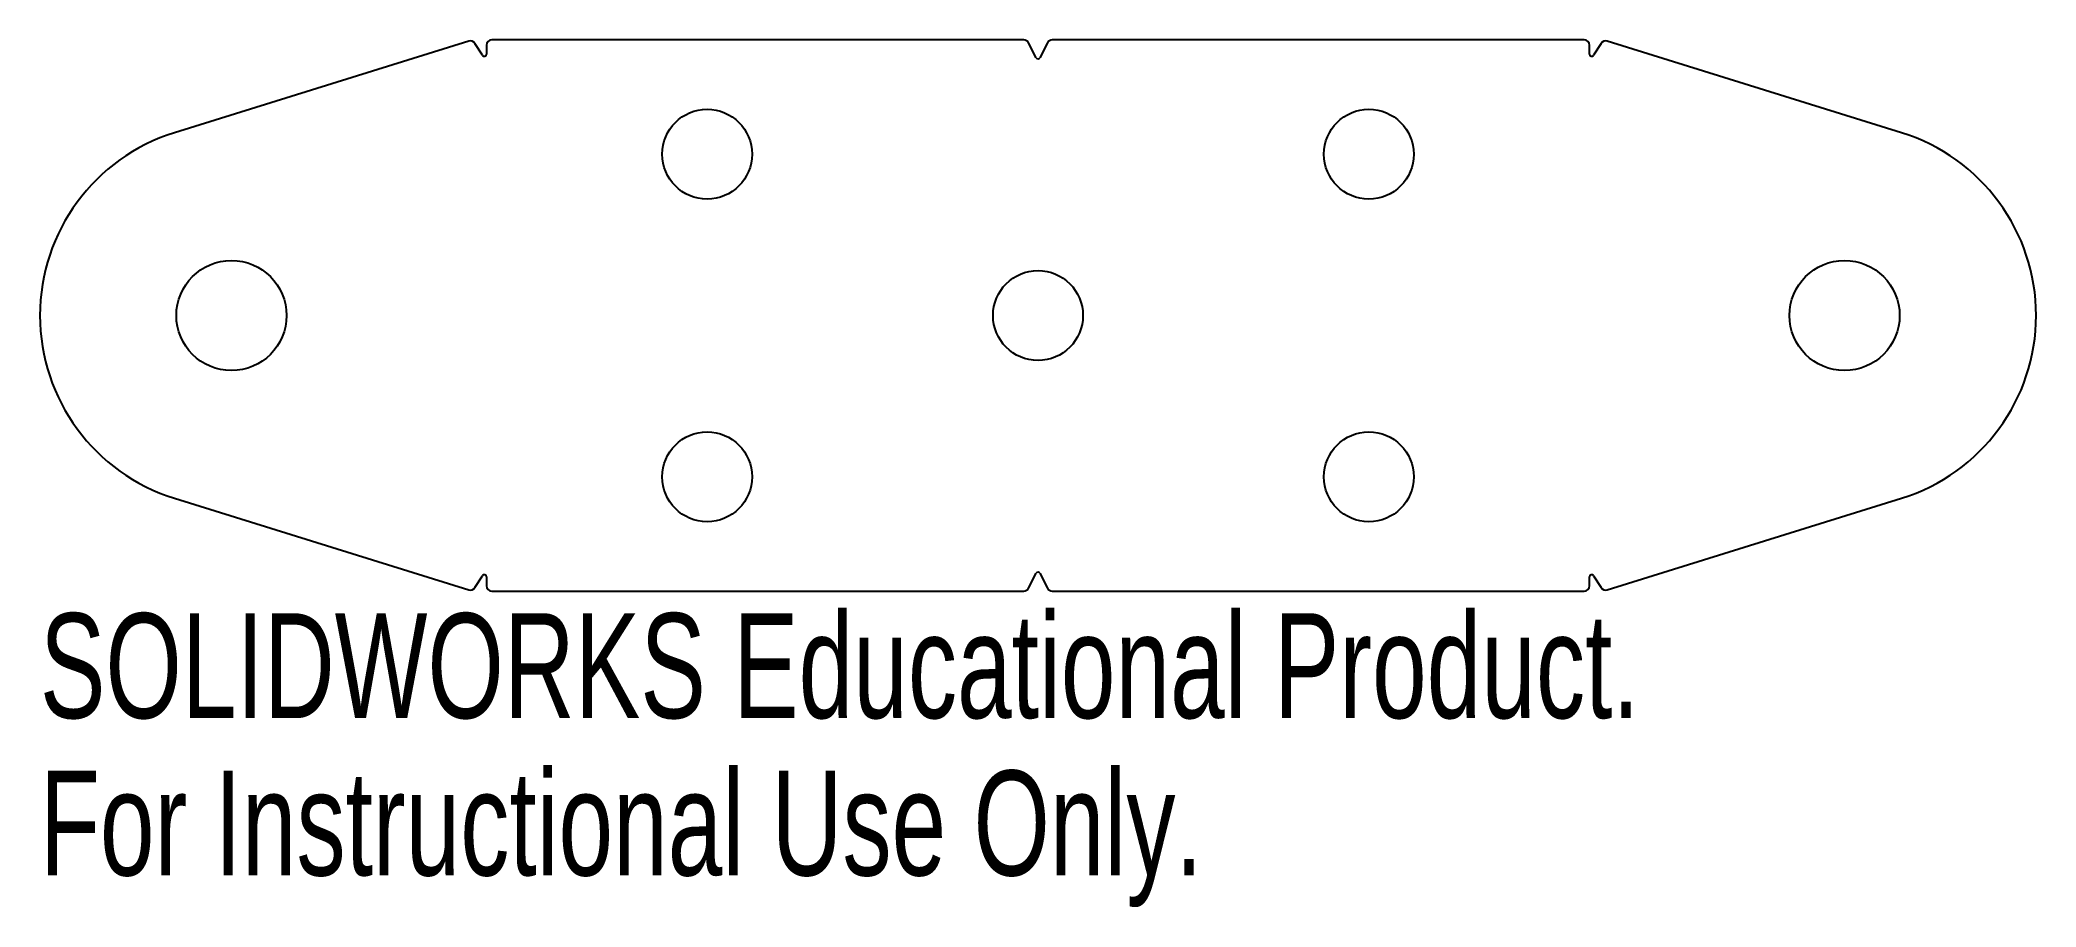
# Model space of a CAD drawing. Header units: millimetres. Extents: x -46 to 46, y -27.3 to 12.7.
import ezdxf

# ---------------------------------------------------------------- set-up
doc = ezdxf.new("R2010")
doc.units = ezdxf.units.MM
doc.styles.add('SLDTEXTSTYLE0', font='TXT', dxfattribs={"width": 0.7})

msp = doc.modelspace()

# ---------------------------------------------------------------- linework, layer by layer
at = {"color": 7, "linetype": 'Continuous', "lineweight": 25}
for p, q in [((-26.218, 12.643), (-39.77, 8.424)), ((-25.584, 11.99), (-25.932, 12.538)), ((-25.4, 12.45), (-25.4, 12.044)), ((-0.655, 12.7), (-25.15, 12.7)), ((-0.089, 11.879), (-0.431, 12.562)), ((0.431, 12.562), (0.089, 11.879)), ((25.15, 12.7), (0.655, 12.7)), ((25.4, 12.044), (25.4, 12.45)), ((25.932, 12.538), (25.584, 11.99)), ((39.77, 8.424), (26.218, 12.643)), ((-39.77, -8.424), (-26.218, -12.643)), ((26.218, -12.643), (39.77, -8.424)), ((-0.431, -12.562), (-0.089, -11.879)), ((0.089, -11.879), (0.431, -12.562)), ((-25.932, -12.538), (-25.584, -11.99)), ((-25.4, -12.044), (-25.4, -12.45)), ((-25.15, -12.7), (-0.655, -12.7)), ((0.655, -12.7), (25.15, -12.7)), ((25.4, -12.45), (25.4, -12.044)), ((25.584, -11.99), (25.932, -12.538))]:
    msp.add_line(p, q, dxfattribs=at)
for centre, radius in [((-15.24, 7.434), 2.07), ((15.24, 7.434), 2.07), ((-37.148, 0), 2.538), ((0, 0), 2.07), ((37.148, 0), 2.538), ((-15.24, -7.434), 2.07), ((15.24, -7.434), 2.07)]:
    msp.add_circle(centre, radius, dxfattribs=at)
for centre, radius, start, end in [((-26.143, 12.404), 0.25, 32.41555, 107.29356), ((-25.5, 12.044), 0.1, 212.41555, 0), ((-25.15, 12.45), 0.25, 90, 180), ((-0.655, 12.45), 0.25, 26.56505, 90), ((0.655, 12.45), 0.25, 90, 153.43495), ((25.15, 12.45), 0.25, 0, 90), ((25.5, 12.044), 0.1, 180, 327.58445), ((26.143, 12.404), 0.25, 72.70644, 147.58445), ((0, 11.924), 0.1, 206.56505, 333.43495), ((-37.148, 0), 8.822, 107.29356, 252.70644), ((37.148, 0), 8.823, 287.29356, 72.70644), ((-25.5, -12.044), 0.1, 360, 147.58445), ((0, -11.924), 0.1, 26.56505, 153.43495), ((25.5, -12.044), 0.1, 32.41555, 180), ((-26.143, -12.404), 0.25, 252.70644, 327.58445), ((-25.15, -12.45), 0.25, 180, 270), ((-0.655, -12.45), 0.25, 270, 333.43495), ((0.655, -12.45), 0.25, 206.56505, 270), ((25.15, -12.45), 0.25, 270, 0), ((26.143, -12.404), 0.25, 212.41555, 287.29356)]:
    msp.add_arc(centre, radius, start, end, dxfattribs=at)

# ---------------------------------------------------------------- texts
at = {"color": 7, "linetype": 'Continuous', "char_height": 4.83362, "attachment_point": 1, "style": 'SLDTEXTSTYLE0'}
for s, insert in [('SOLIDWORKS Educational Product.', (-45.97, -13.72)), ('For Instructional Use Only.', (-45.97, -20.97))]:
    msp.add_mtext(s, dxfattribs=dict(at, insert=insert))

doc.saveas('drawing.dxf')
